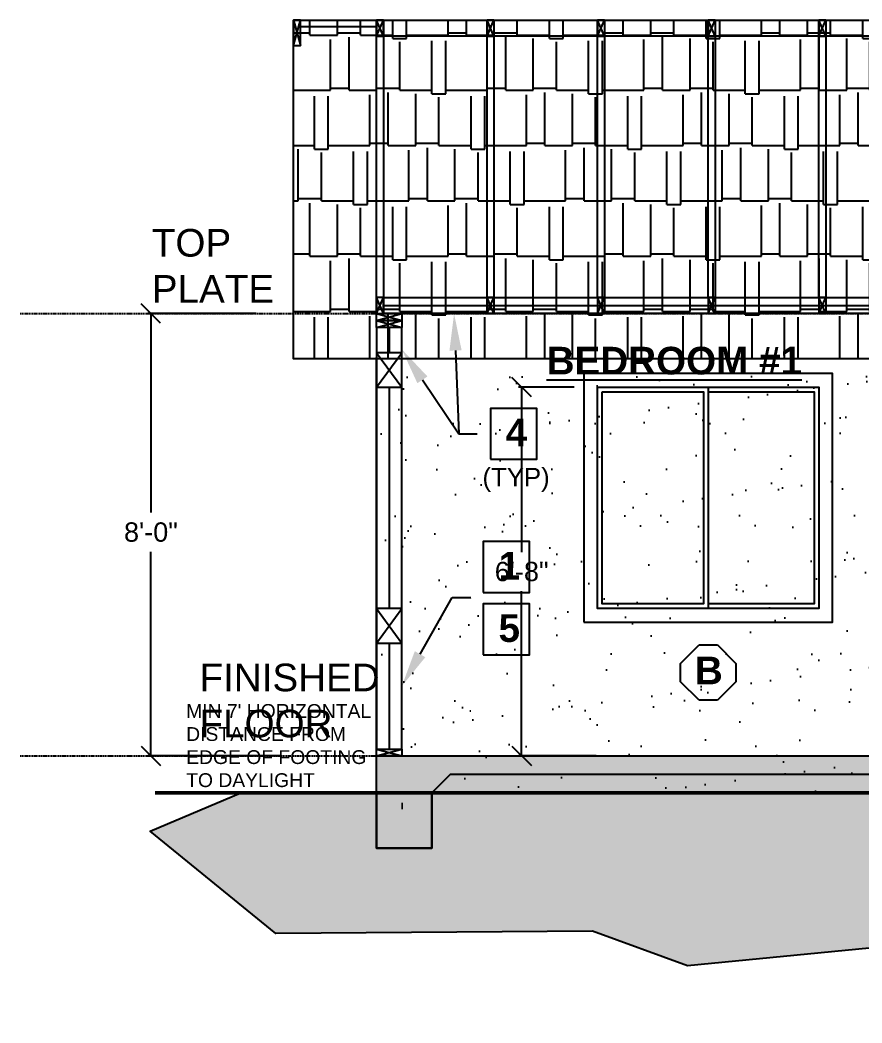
# Model space of a CAD drawing. Header units: inches. Extents: x -3572 to 2430, y -1517 to 3072.
# Drawn here: x -3335.4 to -3152.7, y -1258.4 to -1040.7 of the extents above; entities that cross this region are included whole.
import ezdxf
from ezdxf import colors
from ezdxf.entities.mleader import LeaderData, LeaderLine
from ezdxf.math import Vec2, Vec3

# ---------------------------------------------------------------- set-up
doc = ezdxf.new("R2010")
doc.units = ezdxf.units.IN
doc.header["$MEASUREMENT"] = 0
doc.linetypes.add('DASHED2', pattern=[0.375, 0.25, -0.125])
for name, color, linetype in [('Elevation - Left Details', 6, 'Continuous'), ('Elevation - Right & Left', 7, 'Continuous'), ('Elevation - Right & Left Dim & Labels', 190, 'Continuous'), ('Elevation - Right Details', 3, 'Continuous'), ('Elevation - Section B', 7, 'Continuous'), ('Elevation - Section F&B Details', 7, 'Continuous'), ('Elevation - Section R&L Details', 7, 'Continuous')]:
    doc.layers.add(name, color=color, linetype=linetype)
doc.layers.add('Roof & Ceiling Insulation', color=40, linetype='BATTING', transparency=0.5)
doc.layers.add('Wall Insulation - Section B', color=40, linetype='BATTING', transparency=0.5)
doc.styles.get("Standard").update_dxf_attribs({"font": 'arial.ttf'})
doc.linetypes.add('BATTING', pattern='A,0.0001,-0.1,[134,ltypeshp.shx,S=0.1,R=0,X=-0.1,Y=0],-0.2,[134,ltypeshp.shx,S=0.1,R=180,X=0.1,Y=0],-0.1', length=0.4001)
doc.dimstyles.get("Standard").update_dxf_attribs({"dimscale": 0.7, "dimtxt": 6, "dimasz": 6, "dimexe": 1, "dimexo": 3, "dimgap": 3, "dimtad": 0, "dimtih": 1, "dimtoh": 1, "dimdec": 4, "dimzin": 1, "dimdsep": 46, "dimlunit": 4, "dimtxsty": 'Standard', "dimblk": 'OBLIQUE', "dimcen": 0.09, "dimadec": 0, "dimazin": 0, "dimtfac": 1, "dimtdec": 4, "dimtofl": 0, "dimtmove": 0, "dimatfit": 3, "dimfxl": 1, "dimtolj": 1, "dimtzin": 0, "dimarcsym": 0})

# ---------------------------------------------------------------- blocks, each defined once
blk = doc.blocks.new('_Oblique')
at = {"color": 0, "linetype": 'ByBlock', "lineweight": -2}
blk.add_line((-0.5, -0.5), (0.5, 0.5), dxfattribs=at)
blk = doc.blocks.new('*D23')
at = {"layer": 'Defpoints', "color": 0, "transparency": 16777216}
for p in [(-3213.03, -1120.43), (-3226.52, -1200.43), (-3208.28, -1200.43)]:
    blk.add_point(p, dxfattribs=at)
at = {"layer": 'Elevation - Right Details', "color": 0, "lineweight": -2, "transparency": 16777216}
for p, q in [((-3215.13, -1120.43), (-3227.22, -1120.43)), ((-3226.52, -1120.43), (-3226.52, -1156.19)), ((-3226.52, -1200.43), (-3226.52, -1164.67)), ((-3210.38, -1200.43), (-3227.22, -1200.43))]:
    blk.add_line(p, q, dxfattribs=at)
at = {"layer": 'Elevation - Right Details', "color": 0, "lineweight": -2, "transparency": 16777216, "xscale": 4.199999999999999, "yscale": 4.199999999999999, "zscale": 4.199999999999999}
for p, rotation in [((-3226.52, -1120.43), 90), ((-3226.52, -1200.43), 270)]:
    blk.add_blockref('_Oblique', p, dxfattribs=dict(at, rotation=rotation))
at = {"layer": 'Elevation - Right Details', "color": 0, "transparency": 16777216, "insert": (-3226.52, -1160.43), "char_height": 4.2, "attachment_point": 5}
blk.add_mtext('\\A1;6\'-8"', dxfattribs=at)
blk = doc.blocks.new('*D22')
at = {"layer": 'Defpoints', "color": 0, "transparency": 16777216}
for p in [(-3282.03, -1104.43), (-3306.97, -1200.43), (-3276.51, -1200.43)]:
    blk.add_point(p, dxfattribs=at)
at = {"layer": 'Elevation - Right & Left Dim & Labels', "color": 0, "lineweight": -2, "transparency": 16777216}
for p, q in [((-3284.13, -1104.43), (-3307.67, -1104.43)), ((-3306.97, -1104.43), (-3306.97, -1147.62)), ((-3306.97, -1200.43), (-3306.97, -1156.11)), ((-3278.61, -1200.43), (-3307.67, -1200.43))]:
    blk.add_line(p, q, dxfattribs=at)
at = {"layer": 'Elevation - Right & Left Dim & Labels', "color": 0, "lineweight": -2, "transparency": 16777216, "xscale": 4.199999999999999, "yscale": 4.199999999999999, "zscale": 4.199999999999999}
for p, rotation in [((-3306.97, -1104.43), 90), ((-3306.97, -1200.43), 270)]:
    blk.add_blockref('_Oblique', p, dxfattribs=dict(at, rotation=rotation))
at = {"layer": 'Elevation - Right & Left Dim & Labels', "color": 0, "transparency": 16777216, "insert": (-3306.97, -1151.87), "char_height": 4.2, "attachment_point": 5}
blk.add_mtext('\\A1;8\'-0"', dxfattribs=at)

msp = doc.modelspace()

# ---------------------------------------------------------------- hatches: boundary and pattern name
at = {"transparency": 33554508}
h = msp.add_hatch(dxfattribs=at)
h.set_pattern_fill('AR-SAND', color=256)
h.set_pattern_definition([(37.5, (0, 0), (-0.06299336, 1.9268238), [0, -1.52, 0, -1.7, 0, -1.625]), (7.5, (0, 0), (1.7697767, 2.822146), [0, -0.82, 0, -1.37, 0, -0.525]), (327.5, (-1.23, 0), (3.1141419, 0.00565905), [0, -0.5, 0, -1.8, 0, -2.35]), (317.5, (-1.23, 0), (3.0061266, 0.8776756), [0, -0.25, 0, -1.18, 0, -1.35])])
h.paths.add_polyline_path([(-2794.03387, -1204.42991), (-3242.03387, -1204.42991), (-3246.03387, -1208.42991), (-2790.03387, -1208.42991)])
at = {"layer": 'Elevation - Left Details', "transparency": 33554636}
h = msp.add_hatch(dxfattribs=at)
h.set_pattern_fill('AR-SAND', color=256, scale=8)
h.paths.add_polyline_path([(-2778.03387, -1114.24061), (-2994.03387, -1114.24061), (-3258.03387, -1114.24061), (-3258.03387, -1200.42991), (-2778.03387, -1200.42991)])
h.paths.add_polyline_path([(-3095.03387, -1117.42991), (-3017.03387, -1117.42991), (-3017.03387, -1171.42991), (-3095.03387, -1171.42991)], flags=16)
h.paths.add_polyline_path([(-3092.03387, -1120.42991), (-3020.03387, -1120.42991), (-3020.03387, -1168.42991), (-3092.03387, -1168.42991)], flags=0)
h.paths.add_polyline_path([(-3091.03387, -1167.42991), (-3091.03387, -1152.42991), (-3069.03387, -1152.42991), (-3069.03387, -1167.42991)], flags=0)
h.paths.add_polyline_path([(-3091.03387, -1151.92991), (-3091.03387, -1136.92991), (-3069.03387, -1136.92991), (-3069.03387, -1151.92991)], flags=0)
h.paths.add_polyline_path([(-3091.03387, -1136.42991), (-3091.03387, -1121.42991), (-3069.03387, -1121.42991), (-3069.03387, -1136.42991)], flags=0)
h.paths.add_polyline_path([(-3067.03387, -1167.42991), (-3067.03387, -1152.42991), (-3045.03387, -1152.42991), (-3045.03387, -1167.42991)], flags=0)
h.paths.add_polyline_path([(-3067.03387, -1151.92991), (-3067.03387, -1136.92991), (-3045.03387, -1136.92991), (-3045.03387, -1151.92991)], flags=0)
h.paths.add_polyline_path([(-3067.03387, -1136.42991), (-3067.03387, -1121.42991), (-3045.03387, -1121.42991), (-3045.03387, -1136.42991)], flags=0)
h.paths.add_polyline_path([(-3062.03387, -1177.30715), (-3058.03387, -1173.30715), (-3054.03387, -1173.30715), (-3050.03387, -1177.30715), (-3050.03387, -1181.30715), (-3054.03387, -1185.30715), (-3058.03387, -1185.30715), (-3062.03387, -1181.30715)], flags=16)
h.paths.add_polyline_path([(-3043.03387, -1167.42991), (-3043.03387, -1152.42991), (-3021.03387, -1152.42991), (-3021.03387, -1167.42991)], flags=0)
h.paths.add_polyline_path([(-3043.03387, -1151.92991), (-3043.03387, -1136.92991), (-3021.03387, -1136.92991), (-3021.03387, -1151.92991)], flags=0)
h.paths.add_polyline_path([(-3043.03387, -1136.42991), (-3043.03387, -1121.42991), (-3021.03387, -1121.42991), (-3021.03387, -1136.42991)], flags=0)
h.paths.add_polyline_path([(-2901.03387, -1117.42991), (-2823.03387, -1117.42991), (-2823.03387, -1171.42991), (-2901.03387, -1171.42991)], flags=16)
h.paths.add_polyline_path([(-2898.03387, -1120.42991), (-2826.03387, -1120.42991), (-2826.03387, -1168.42991), (-2898.03387, -1168.42991)], flags=0)
h.paths.add_polyline_path([(-2897.03387, -1167.42991), (-2897.03387, -1152.42991), (-2875.03387, -1152.42991), (-2875.03387, -1167.42991)], flags=0)
h.paths.add_polyline_path([(-2897.03387, -1151.92991), (-2897.03387, -1136.92991), (-2875.03387, -1136.92991), (-2875.03387, -1151.92991)], flags=0)
h.paths.add_polyline_path([(-2897.03387, -1136.42991), (-2897.03387, -1121.42991), (-2875.03387, -1121.42991), (-2875.03387, -1136.42991)], flags=0)
h.paths.add_polyline_path([(-2873.03387, -1167.42991), (-2873.03387, -1152.42991), (-2851.03387, -1152.42991), (-2851.03387, -1167.42991)], flags=0)
h.paths.add_polyline_path([(-2873.03387, -1151.92991), (-2873.03387, -1136.92991), (-2851.03387, -1136.92991), (-2851.03387, -1151.92991)], flags=0)
h.paths.add_polyline_path([(-2873.03387, -1136.42991), (-2873.03387, -1121.42991), (-2851.03387, -1121.42991), (-2851.03387, -1136.42991)], flags=0)
h.paths.add_polyline_path([(-2868.03387, -1177.51314), (-2864.03387, -1173.51314), (-2860.03387, -1173.51314), (-2856.03387, -1177.51314), (-2856.03387, -1181.51314), (-2860.03387, -1185.51314), (-2864.03387, -1185.51314), (-2868.03387, -1181.51314)], flags=16)
h.paths.add_polyline_path([(-2849.03387, -1167.42991), (-2849.03387, -1152.42991), (-2827.03387, -1152.42991), (-2827.03387, -1167.42991)], flags=0)
h.paths.add_polyline_path([(-2849.03387, -1151.92991), (-2849.03387, -1136.92991), (-2827.03387, -1136.92991), (-2827.03387, -1151.92991)], flags=0)
h.paths.add_polyline_path([(-2849.03387, -1136.42991), (-2849.03387, -1121.42991), (-2827.03387, -1121.42991), (-2827.03387, -1136.42991)], flags=0)
h.paths.add_polyline_path([(-2778.03387, -1200.42991), (-3258.03387, -1200.42991), (-3258.03387, -1208.42991), (-2778.03387, -1208.42991)])
h.paths.add_polyline_path([(-2866.40723, -1185.31567), (-2857.35402, -1185.31567), (-2857.35402, -1172.95141), (-2866.40723, -1172.95141)], flags=24)
h.paths.add_polyline_path([(-3060.40723, -1185.10968), (-3051.35402, -1185.10968), (-3051.35402, -1172.74542), (-3060.40723, -1172.74542)], flags=24)
at = {"layer": 'Elevation - Right & Left Dim & Labels', "transparency": 33554559}
h = msp.add_hatch(dxfattribs=at)
h.set_pattern_fill('AR-RSHKE', color=256)
h.paths.add_polyline_path([(-2760.03387, -1040.74076), (-3276.03387, -1040.74076), (-3276.03387, -1114.24061), (-2994.03387, -1114.24061), (-2760.03387, -1114.24061)])
at = {"layer": 'Elevation - Right Details', "transparency": 33554636}
h = msp.add_hatch(dxfattribs=at)
h.set_pattern_fill('AR-SAND', color=256, scale=8)
h.paths.add_polyline_path([(-2778.03387, -1200.42991), (-2778.03387, -1114.24061), (-2994.03387, -1114.24061), (-3258.03387, -1114.24061), (-3258.03387, -1200.42991)])
h.paths.add_polyline_path([(-2973.03387, -1147.42991), (-2973.03387, -1117.42991), (-2931.03387, -1117.42991), (-2931.03387, -1147.42991)], flags=16)
h.paths.add_polyline_path([(-3159.03387, -1171.42991), (-3213.03387, -1171.42991), (-3213.03387, -1117.42991), (-3159.03387, -1117.42991)], flags=16)
h.paths.add_polyline_path([(-2970.03387, -1144.42991), (-2970.03387, -1120.42991), (-2952.03387, -1120.42991), (-2934.03387, -1120.42991), (-2934.03387, -1144.42991)], flags=0)
h.paths.add_polyline_path([(-3162.03387, -1168.42991), (-3186.03387, -1168.42991), (-3210.03387, -1168.42991), (-3210.03387, -1120.42991), (-3186.03387, -1120.42991), (-3162.03387, -1120.42991)], flags=0)
h.paths.add_polyline_path([(-2969.03387, -1143.42991), (-2969.03387, -1121.42991), (-2953.03387, -1121.42991), (-2953.03387, -1143.42991)], flags=0)
h.paths.add_polyline_path([(-2958.03387, -1160.09264), (-2958.03387, -1156.09264), (-2954.03387, -1152.09264), (-2950.03387, -1152.09264), (-2946.03387, -1156.09264), (-2946.03387, -1160.09264), (-2950.03387, -1164.09264), (-2954.03387, -1164.09264)], flags=16)
h.paths.add_polyline_path([(-3180.03387, -1180.34929), (-3180.03387, -1184.34929), (-3184.03387, -1188.34929), (-3188.03387, -1188.34929), (-3192.03387, -1184.34929), (-3192.03387, -1180.34929), (-3188.03387, -1176.34929), (-3184.03387, -1176.34929)], flags=16)
h.paths.add_polyline_path([(-3187.03387, -1167.42991), (-3209.03387, -1167.42991), (-3209.03387, -1121.42991), (-3187.03387, -1121.42991)], flags=0)
h.paths.add_polyline_path([(-3258.03387, -1200.42991), (-3258.03387, -1208.42991), (-2778.03387, -1208.42991), (-2778.03387, -1200.42991)])
h.paths.add_polyline_path([(-3233.38125, -1164.78748), (-3219.59803, -1164.78748), (-3219.59803, -1156.1325), (-3233.38125, -1156.1325)], flags=24)
h.paths.add_polyline_path([(-2956.40723, -1163.9975), (-2947.35402, -1163.9975), (-2947.35402, -1151.63324), (-2956.40723, -1151.63324)], flags=24)
h.paths.add_polyline_path([(-3190.52387, -1188.15183), (-3181.47067, -1188.15183), (-3181.47067, -1175.78757), (-3190.52387, -1175.78757)], flags=24)
at = {"layer": 'Elevation - Section F&B Details', "lineweight": 100, "transparency": 33554534}
h = msp.add_hatch(dxfattribs=at)
h.set_pattern_fill('AR-CONC', color=256, scale=10)
h.set_pattern_definition([(50, (-4923.554, -875.75), (71.726, -6.2752), [7.5, -82.5]), (355, (-4923.554, -875.75), (-13.875, 75.2192), [6, -66]), (100.4514, (-4917.58, -876.27), (57.851, 68.944), [6.374, -70.1142]), (46.184, (-4923.554, -855.75), (106.724, -16.552), [11.25, -123.75]), (96.6356, (-4914.66, -857.13), (93.466, 97.412), [9.561, -105.1714]), (351.184, (-4923.55, -855.75), (93.466, 97.412), [9, -99]), (21, (-4913.554, -860.75), (59.6907, -40.2619), [7.5, -82.5]), (326, (-4913.554, -860.75), (24.3315, 72.515), [6, -66]), (71.4514, (-4908.58, -864.105), (84.0222, 32.253), [6.374, -70.1142]), (37.5, (-4923.554, -875.75), (1.216, 33.2894), [0, -65.2, 0, -67, 0, -66.25]), (7.5, (-4923.554, -875.75), (26.30695, 39.4412), [0, -38.2, 0, -63.7, 0, -25.25]), (327.5, (-4945.854, -875.75), (53.38224, -2.2555), [0, -25, 0, -78, 0, -103.5]), (317.5, (-4955.854, -875.75), (58.3186, 10.0105), [0, -32.5, 0, -51.8, 0, -73.5])])
h.paths.add_polyline_path([(-3242.03387, -1204.42991), (-3022.03387, -1204.42991), (-3018.03387, -1208.42991), (-3018.03387, -1220.42991), (-3006.03387, -1220.42991), (-3006.03387, -1208.42991), (-3006.03387, -1200.42991), (-3258.03387, -1200.42991), (-3258.03387, -1220.42991), (-3246.03387, -1220.42991), (-3246.03387, -1208.42991)])
at = {"layer": 'Elevation - Section R&L Details', "transparency": 33554636}
h = msp.add_hatch(dxfattribs=at)
h.set_pattern_fill('AR-CONC', color=256)
h.set_pattern_definition([(50, (0, 0), (7.172602, -0.627521), [0.75, -8.25]), (355, (0, 0), (-1.387513, 7.521921), [0.6, -6.6]), (100.45144, (0.598, -0.052), (5.785088, 6.8944), [0.637402, -7.011421]), (46.1842, (0, 2), (10.672413, -1.655193), [1.125, -12.375]), (96.63564, (0.889, 1.862), (9.34662, 9.741186), [0.956103, -10.517138]), (351.18416, (0, 2), (9.34662, 9.741186), [0.9, -9.9]), (21, (1, 1.5), (5.969071, -4.026189), [0.75, -8.25]), (326, (1, 1.5), (2.433153, 7.2515), [0.6, -6.6]), (71.45144, (1.4974, 1.1645), (8.402224, 3.225312), [0.637402, -7.011421]), (37.5, (0, 0), (0.1215986, 3.3289385), [0, -6.52, 0, -6.7, 0, -6.625]), (7.5, (0, 0), (2.6306954, 3.944117), [0, -3.82, 0, -6.37, 0, -2.525]), (327.5, (-2.23, 0), (5.3382244, -0.2255487), [0, -2.5, 0, -7.8, 0, -10.35]), (317.5, (-3.23, 0), (5.831862, 1.00105), [0, -3.25, 0, -5.18, 0, -7.35])])
h.paths.add_polyline_path([(-3242.03387, -1204.42991), (-2794.03387, -1204.42991), (-2790.03387, -1208.42991), (-2790.03387, -1220.42991), (-2778.03387, -1220.42991), (-2778.03387, -1208.42991), (-2778.03387, -1200.42991), (-3258.03387, -1200.42991), (-3258.03387, -1220.42991), (-3246.03387, -1220.42991), (-3246.03387, -1208.42991)])
at = {"layer": 'Elevation - Section R&L Details', "transparency": 33554508}
h = msp.add_hatch(dxfattribs=at)
h.set_pattern_fill('EARTH', color=256, scale=30)
h.paths.add_polyline_path([(-3054.6844, -1251.68088), (-3032.11127, -1245.63207), (-2960.98571, -1258.36116), (-2885.98355, -1234.56953), (-2792.3352, -1250.45354), (-2743.26164, -1246.04292), (-2726.95137, -1222.47603), (-2738.30637, -1208.42991), (-2778.03387, -1208.42991), (-2778.03387, -1220.42991), (-2790.03387, -1220.42991), (-2790.03387, -1208.42991), (-3246.03387, -1208.42991), (-3246.03387, -1220.42991), (-3258.03387, -1220.42991), (-3258.03387, -1208.42991), (-3287.48053, -1208.42991), (-3307.10912, -1216.71296), (-3279.88554, -1238.91915), (-3211.14563, -1238.43535), (-3190.52575, -1245.94223), (-3130.30699, -1240.09651)])

# ---------------------------------------------------------------- linework, layer by layer
at = {"layer": 'Elevation - Right & Left'}
msp.add_line((-3258.03387, -1208.42991), (-3258.03387, -1113.92991), dxfattribs=at)
at = {"layer": 'Elevation - Right & Left Dim & Labels', "linetype": 'DASHED2'}
for p, q in [((-3335.37056, -1104.42991), (-2746.92246, -1104.42991)), ((-3335.37056, -1200.42991), (-2746.92246, -1200.42991))]:
    msp.add_line(p, q, dxfattribs=at)
at = {"layer": 'Elevation - Right & Left Dim & Labels', "lineweight": 50}
msp.add_line((-3306.03387, -1208.42991), (-2746.92246, -1208.42991), dxfattribs=at)
at = {"layer": 'Elevation - Right & Left Dim & Labels'}
msp.add_lwpolyline([(-2994.03387, -1114.24061), (-3276.03387, -1114.24061), (-3276.03387, -1040.74076), (-2760.03387, -1040.74076), (-2760.03387, -1114.24061), (-2994.03387, -1114.24061)], dxfattribs=at)
at = {"layer": 'Elevation - Right Details'}
for p, q in [((-3188.03387, -1176.34929), (-3184.03387, -1176.34929)), ((-3184.03387, -1176.34929), (-3180.03387, -1180.34929)), ((-3192.03387, -1184.34929), (-3192.03387, -1180.34929)), ((-3180.03387, -1180.34929), (-3180.03387, -1184.34929)), ((-3184.03387, -1188.34929), (-3188.03387, -1188.34929))]:
    msp.add_line(p, q, dxfattribs=at)
for points in [[(-3213.03387, -1171.42991), (-3159.03387, -1171.42991), (-3159.03387, -1117.42991), (-3213.03387, -1117.42991)], [(-3209.03387, -1121.42991), (-3187.03387, -1121.42991), (-3187.03387, -1167.42991), (-3209.03387, -1167.42991)]]:
    msp.add_lwpolyline(points, close=True, dxfattribs=at)
for points in [[(-3210.03387, -1120.42991), (-3186.03387, -1120.42991), (-3186.03387, -1168.42991), (-3210.03387, -1168.42991), (-3210.03387, -1120.42991)], [(-3186.03387, -1120.42991), (-3162.03387, -1120.42991), (-3162.03387, -1168.42991), (-3186.03387, -1168.42991)], [(-3186.03387, -1121.42991), (-3163.03387, -1121.42991), (-3163.03387, -1167.42991), (-3186.03387, -1167.42991)], [(-3192.03387, -1180.34929), (-3188.03387, -1176.34929)], [(-3188.03387, -1188.34929), (-3192.03387, -1184.34929)], [(-3180.03387, -1184.34929), (-3184.03387, -1188.34929)]]:
    msp.add_lwpolyline(points, dxfattribs=at)
at = {"layer": 'Elevation - Section B'}
for p, q in [((-3258.03387, -1112.92991), (-3252.53387, -1120.42991)), ((-3258.03387, -1120.42991), (-3252.53387, -1112.92991)), ((-3255.28387, -1120.42991), (-3255.28387, -1168.42991)), ((-3258.03387, -1168.42991), (-3252.53387, -1175.92991)), ((-3258.03387, -1175.92991), (-3252.53387, -1168.42991))]:
    msp.add_line(p, q, dxfattribs=at)
for points in [[(-3258.03387, -1120.42991), (-3252.53387, -1120.42991), (-3252.53387, -1112.92991), (-3258.03387, -1112.92991)], [(-3258.03387, -1175.92991), (-3252.53387, -1175.92991), (-3252.53387, -1168.42991), (-3258.03387, -1168.42991)]]:
    msp.add_lwpolyline(points, close=True, dxfattribs=at)
at = {"layer": 'Elevation - Section R&L Details'}
for p, q in [((-3276.03387, -1046.24076), (-3274.53387, -1040.74076)), ((-3276.03387, -1040.74076), (-3274.53387, -1046.24076)), ((-3258.03387, -1044.24076), (-3256.53387, -1044.24076)), ((-3234.03387, -1044.24076), (-3232.53387, -1044.24076)), ((-3210.03387, -1044.24076), (-3208.53387, -1044.24076)), ((-3186.03387, -1044.24076), (-3184.53387, -1044.24076)), ((-3162.03387, -1044.24076), (-3160.53387, -1044.24076)), ((-3258.03387, -1104.42991), (-3256.53387, -1104.42991)), ((-3258.03387, -1104.42991), (-3252.53387, -1105.92991)), ((-3258.03387, -1105.92991), (-3252.53387, -1104.42991)), ((-3234.03387, -1104.42991), (-3232.53387, -1104.42991)), ((-3210.03387, -1104.42991), (-3208.53387, -1104.42991)), ((-3186.03387, -1104.42991), (-3184.53387, -1104.42991)), ((-3162.03387, -1104.42991), (-3160.53387, -1104.42991)), ((-3258.03387, -1105.92991), (-3252.53387, -1107.42991)), ((-3258.03387, -1107.42991), (-3252.53387, -1105.92991)), ((-3258.03387, -1198.92991), (-3252.53387, -1200.42991)), ((-3258.03387, -1200.42991), (-3252.53387, -1198.92991))]:
    msp.add_line(p, q, dxfattribs=at)
for points in [[(-3276.03387, -1046.24076), (-3274.53387, -1046.24076), (-3274.53387, -1040.74076), (-3276.03387, -1040.74076)], [(-3258.03387, -1105.92991), (-3258.03387, -1104.42991), (-3252.53387, -1104.42991), (-3252.53387, -1105.92991)], [(-3258.03387, -1107.42991), (-3258.03387, -1105.92991), (-3252.53387, -1105.92991), (-3252.53387, -1107.42991)], [(-3258.03387, -1198.92991), (-3252.53387, -1198.92991), (-3252.53387, -1107.42991), (-3258.03387, -1107.42991)], [(-3233.27784, -1136.05697), (-3223.2402, -1136.05697), (-3223.2402, -1125.0017), (-3233.27784, -1125.0017)], [(-3234.84625, -1164.96967), (-3224.80861, -1164.96967), (-3224.80861, -1153.9144), (-3234.84625, -1153.9144)], [(-3234.84625, -1178.50806), (-3224.80861, -1178.50806), (-3224.80861, -1167.45279), (-3234.84625, -1167.45279)], [(-3258.03387, -1200.42991), (-3258.03387, -1198.92991), (-3252.53387, -1198.92991), (-3252.53387, -1200.42991)], [(-2778.03387, -1220.42991), (-2790.03387, -1220.42991), (-2790.03387, -1208.42991), (-2794.03387, -1204.42991), (-3242.03387, -1204.42991), (-3246.03387, -1208.42991), (-3246.03387, -1220.42991), (-3258.03387, -1220.42991), (-3258.03387, -1200.42991), (-2778.03387, -1200.42991)], [(-2778.03387, -1208.42991), (-2738.30637, -1208.42991), (-2726.95137, -1222.47603), (-2743.26164, -1246.04292), (-2792.3352, -1250.45354), (-2885.98355, -1234.56953), (-2960.98571, -1258.36116), (-3032.11127, -1245.63207), (-3054.6844, -1251.68088), (-3130.30699, -1240.09651), (-3190.52575, -1245.94223), (-3211.14563, -1238.43535), (-3279.88554, -1238.91915), (-3307.10912, -1216.71296), (-3287.48053, -1208.42991), (-3258.03387, -1208.42991), (-3258.03387, -1220.42991), (-3246.03387, -1220.42991), (-3246.03387, -1208.42991), (-2790.03387, -1208.42991), (-2790.03387, -1220.42991), (-2778.03387, -1220.42991)]]:
    msp.add_lwpolyline(points, close=True, dxfattribs=at)
for points in [[(-3274.53387, -1040.74076), (-3258.03387, -1040.74076), (-3258.03387, -1042.24076), (-3274.53387, -1042.24076), (-3274.53387, -1040.74076)], [(-3258.03387, -1100.92991), (-3258.03387, -1040.74076), (-3256.53387, -1040.74076), (-3256.53387, -1100.92991), (-3258.03387, -1100.92991)], [(-3256.53387, -1040.74076), (-3256.53387, -1044.24076), (-3258.03387, -1040.74076), (-3258.03387, -1044.24076), (-3256.53387, -1040.74076), (-3258.03387, -1040.74076)], [(-3256.53387, -1040.74076), (-2779.53387, -1040.74076), (-2779.53387, -1044.24076), (-3256.53387, -1044.24076), (-3256.53387, -1040.74076)], [(-3234.03387, -1100.92991), (-3234.03387, -1040.74076), (-3232.53387, -1040.74076), (-3232.53387, -1100.92991), (-3234.03387, -1100.92991)], [(-3232.53387, -1040.74076), (-3232.53387, -1044.24076), (-3234.03387, -1040.74076), (-3234.03387, -1044.24076), (-3232.53387, -1040.74076), (-3234.03387, -1040.74076)], [(-3210.03387, -1100.92991), (-3210.03387, -1040.74076), (-3208.53387, -1040.74076), (-3208.53387, -1100.92991), (-3210.03387, -1100.92991)], [(-3208.53387, -1040.74076), (-3208.53387, -1044.24076), (-3210.03387, -1040.74076), (-3210.03387, -1044.24076), (-3208.53387, -1040.74076), (-3210.03387, -1040.74076)], [(-3186.03387, -1100.92991), (-3186.03387, -1040.74076), (-3184.53387, -1040.74076), (-3184.53387, -1100.92991), (-3186.03387, -1100.92991)], [(-3184.53387, -1040.74076), (-3184.53387, -1044.24076), (-3186.03387, -1040.74076), (-3186.03387, -1044.24076), (-3184.53387, -1040.74076), (-3186.03387, -1040.74076)], [(-3162.03387, -1100.92991), (-3162.03387, -1040.74076), (-3160.53387, -1040.74076), (-3160.53387, -1100.92991), (-3162.03387, -1100.92991)], [(-3160.53387, -1040.74076), (-3160.53387, -1044.24076), (-3162.03387, -1040.74076), (-3162.03387, -1044.24076), (-3160.53387, -1040.74076), (-3162.03387, -1040.74076)], [(-3256.53387, -1100.92991), (-3256.53387, -1104.42991), (-3258.03387, -1100.92991), (-3258.03387, -1104.42991), (-3256.53387, -1100.92991), (-3258.03387, -1100.92991)], [(-3256.53387, -1100.92991), (-2779.53387, -1100.92991), (-2779.53387, -1104.42991), (-3256.53387, -1104.42991), (-3256.53387, -1100.92991)], [(-3232.53387, -1100.92991), (-3232.53387, -1104.42991), (-3234.03387, -1100.92991), (-3234.03387, -1104.42991), (-3232.53387, -1100.92991), (-3234.03387, -1100.92991)], [(-3208.53387, -1100.92991), (-3208.53387, -1104.42991), (-3210.03387, -1100.92991), (-3210.03387, -1104.42991), (-3208.53387, -1100.92991), (-3210.03387, -1100.92991)], [(-3184.53387, -1100.92991), (-3184.53387, -1104.42991), (-3186.03387, -1100.92991), (-3186.03387, -1104.42991), (-3184.53387, -1100.92991), (-3186.03387, -1100.92991)], [(-3160.53387, -1100.92991), (-3160.53387, -1104.42991), (-3162.03387, -1100.92991), (-3162.03387, -1104.42991), (-3160.53387, -1100.92991), (-3162.03387, -1100.92991)]]:
    msp.add_lwpolyline(points, dxfattribs=at)
at = {"layer": 'Roof & Ceiling Insulation', "ltscale": 0.08}
msp.add_line((-3256.53387, -1102.67991), (-2779.53387, -1102.67991), dxfattribs=at)
at = {"layer": 'Wall Insulation - Section B', "ltscale": 0.12}
for p, q in [((-3255.28387, -1107.42991), (-3255.28387, -1112.92991)), ((-3255.28387, -1175.92991), (-3255.28387, -1198.92991))]:
    msp.add_line(p, q, dxfattribs=at)

# ---------------------------------------------------------------- texts
at = {"layer": 'Elevation - Right & Left Dim & Labels', "char_height": 6, "attachment_point": 1}
for s, insert in [('TOP \\PPLATE', (-3306.7806, -1086.07305)), ('FINISHED \\PFLOOR', (-3296.43804, -1180.39321))]:
    msp.add_mtext_dynamic_manual_height_columns(s, width=74.8430218, gutter_width=1, heights=[0], dxfattribs=dict(at, insert=insert))
at = {"layer": 'Elevation - Right Details', "insert": (-3220.9475, -1178.87556), "char_height": 6, "attachment_point": 1}
msp.add_mtext_dynamic_manual_height_columns('\\pxqc;{\\fArial|b1|i0|c0|p34;B}', width=70.1010121, gutter_width=1, heights=[0], dxfattribs=at)
at = {"layer": 'Elevation - Section B', "insert": (-3228.44345, -1111.64268), "char_height": 6, "attachment_point": 1}
msp.add_mtext_dynamic_manual_height_columns('\\pxqc;{\\fArial|b1|i0|c0|p34;\\LBEDROOM #1}', width=70.1010121, gutter_width=1, heights=[0], dxfattribs=at)
at = {"layer": 'Elevation - Section R&L Details', "attachment_point": 1}
for s, width, insert, char_height in [('{\\fArial|b1|i0|c0|p34;4}', 70.1010121, (-3229.96942, -1127.23892), 6), ('(TYP)', 23.1015534, (-3235.02435, -1137.90999), 4), ('{\\fArial|b1|i0|c0|p34;1}', 70.1010121, (-3231.53783, -1156.15163), 6), ('{\\fArial|b1|i0|c0|p34;5}', 70.1010121, (-3231.53783, -1169.69001), 6), ("MIN 7' HORIZONTAL DISTANCE FROM EDGE OF FOOTING TO DAYLIGHT", 40.4990005, (-3299.32431, -1189.17302), 3)]:
    msp.add_mtext_dynamic_manual_height_columns(s, width=width, gutter_width=1, heights=[0], dxfattribs=dict(at, insert=insert, char_height=char_height))

# ---------------------------------------------------------------- dimensions: what is measured, and where the dimension line sits
at = {"layer": 'Elevation - Right & Left Dim & Labels'}
dim = msp.add_linear_dim(base=(-3306.9703, -1200.42991), p1=(-3282.03387, -1104.42991), p2=(-3276.51246, -1200.42991), angle=90, dimstyle='Standard', dxfattribs=at)
dim.commit()
dim.dimension.update_dxf_attribs({"geometry": '*D22', "text_midpoint": (-3306.9703, -1151.86801), "dimtype": 160})
at = {"layer": 'Elevation - Right Details'}
dim = msp.add_linear_dim(base=(-3226.51686, -1200.42991), p1=(-3213.03387, -1120.42991), p2=(-3208.27536, -1200.42991), angle=90, dimstyle='Standard', dxfattribs=at)
dim.commit()
dim.dimension.update_dxf_attribs({"geometry": '*D23', "text_midpoint": (-3226.51686, -1160.42991), "dimtype": 160})

# ---------------------------------------------------------------- leaders
at = {"layer": 'Elevation - Section R&L Details'}
ml = msp.add_multileader_mtext('Standard', dxfattribs=at)
ml.set_content('\\pxi-1,l1;   ', color=256)
ml.set_leader_properties()
ml.build(insert=Vec2(0, 0))
ml.multileader.update_dxf_attribs({"dogleg_length": 3.98438, "arrow_head_size": 8})
ctx = ml.context
ctx.base_point, ctx.char_height, ctx.arrow_head_size, ctx.landing_gap_size, ctx.plane_origin = Vec3(-3236.16647, -1130.52933), 3, 8, 0.09, Vec3(-3256.00718, -1152.35223)
notes = []
notes.append((ctx, [(0, (1, 1, 0), (-3240.15084, -1130.52933), (1, 0), 3.98438, [(0, [(-3241.18685, -1104.42991)], 0, [])])]))
ctx.mtext.insert, ctx.mtext.width, ctx.mtext.flow_direction = Vec3(-3236.07647, -1129.02933), 37.7313968, 5
ml = msp.add_multileader_mtext('Standard', dxfattribs=at)
ml.set_content('\\pxi-1,l1;   ', color=256)
ml.set_leader_properties()
ml.build(insert=Vec2(0, 0))
ml.multileader.update_dxf_attribs({"dogleg_length": 3.98438, "arrow_head_size": 8})
ctx = ml.context
ctx.base_point, ctx.char_height, ctx.arrow_head_size, ctx.landing_gap_size, ctx.plane_origin = Vec3(-3236.16647, -1130.52933), 3, 8, 0.09, Vec3(-3256.00718, -1152.35223)
notes.append((ctx, [(0, (1, 1, 0), (-3240.15084, -1130.52933), (1, 0), 3.98438, [(0, [(-3252.53387, -1112.17991)], 0, [])])]))
ctx.mtext.insert, ctx.mtext.width, ctx.mtext.flow_direction = Vec3(-3236.07647, -1129.02933), 37.7313968, 5
ml = msp.add_multileader_mtext('Standard', dxfattribs=at)
ml.set_content('.', color=256)
ml.set_leader_properties()
ml.build(insert=Vec2(0, 0))
ml.multileader.update_dxf_attribs({"dogleg_length": 3.98438, "arrow_head_size": 8})
ctx = ml.context
ctx.base_point, ctx.char_height, ctx.arrow_head_size, ctx.landing_gap_size, ctx.plane_origin = Vec3(-3237.58194, -1166.07175), 0.5, 8, 0.09, Vec3(-3252.53387, -1185.29025)
notes.append((ctx, [(0, (1, 1, 0), (-3241.56632, -1166.07175), (1, 0), 3.98438, [(0, [(-3252.53387, -1185.29025)], 0, [])])]))
ctx.mtext.insert, ctx.mtext.width, ctx.mtext.flow_direction = Vec3(-3237.49194, -1165.82175), 1.0487796, 5
for ctx, leaders in notes:
    for number, flags, end, landing, length, lines in leaders:
        leader = LeaderData()
        leader.index, (leader.has_last_leader_line, leader.has_dogleg_vector, leader.attachment_direction) = number, flags
        leader.last_leader_point, leader.dogleg_vector, leader.dogleg_length = Vec3(end), Vec3(landing), length
        for number, points, colour, breaks in lines:
            line = LeaderLine()
            line.index, line.vertices, line.color, line.breaks = number, Vec3.list(points), colors.encode_raw_color(colour), breaks
            leader.lines.append(line)
        ctx.leaders.append(leader)

doc.saveas('drawing.dxf')
